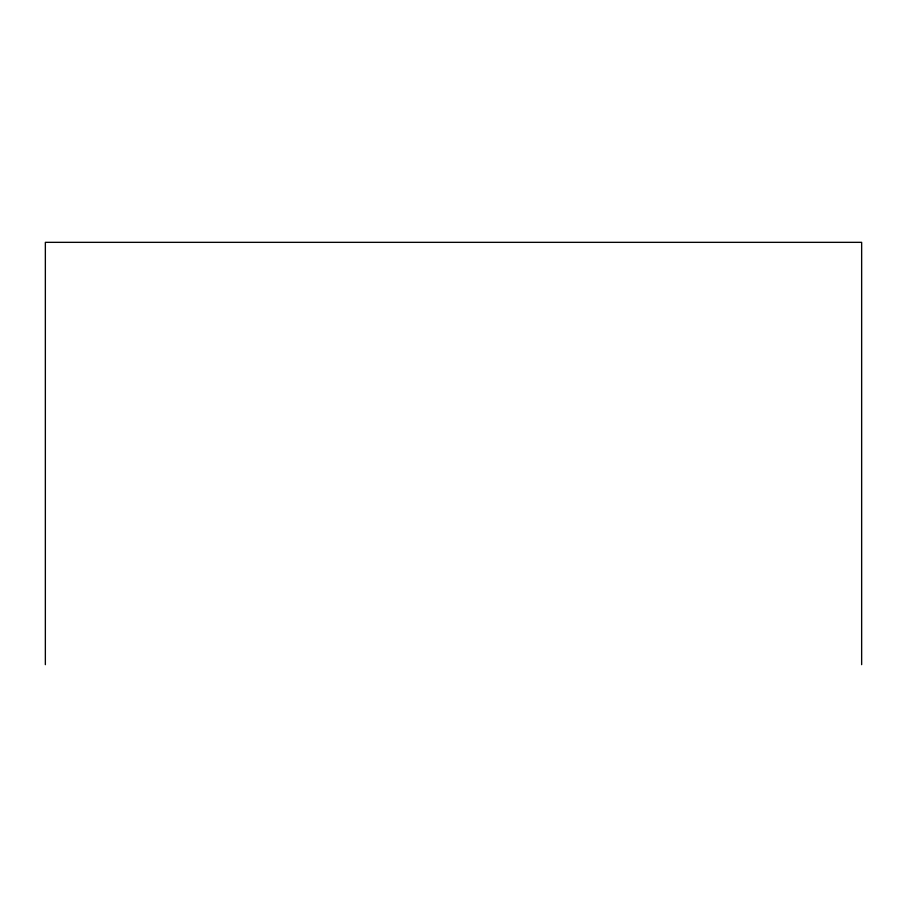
<?xml version="1.0" encoding="UTF-8"?>
<svg xmlns="http://www.w3.org/2000/svg" width="907" height="907" viewBox="0 0 907 907"><rect width="100%" height="100%" fill="white"/><g stroke="black" fill="none" stroke-linecap="round" stroke-linejoin="round"><path stroke-width="1.36" d="M861.65 664.661L861.65 242.339L45.35 242.339L45.35 664.661"/></g></svg>
